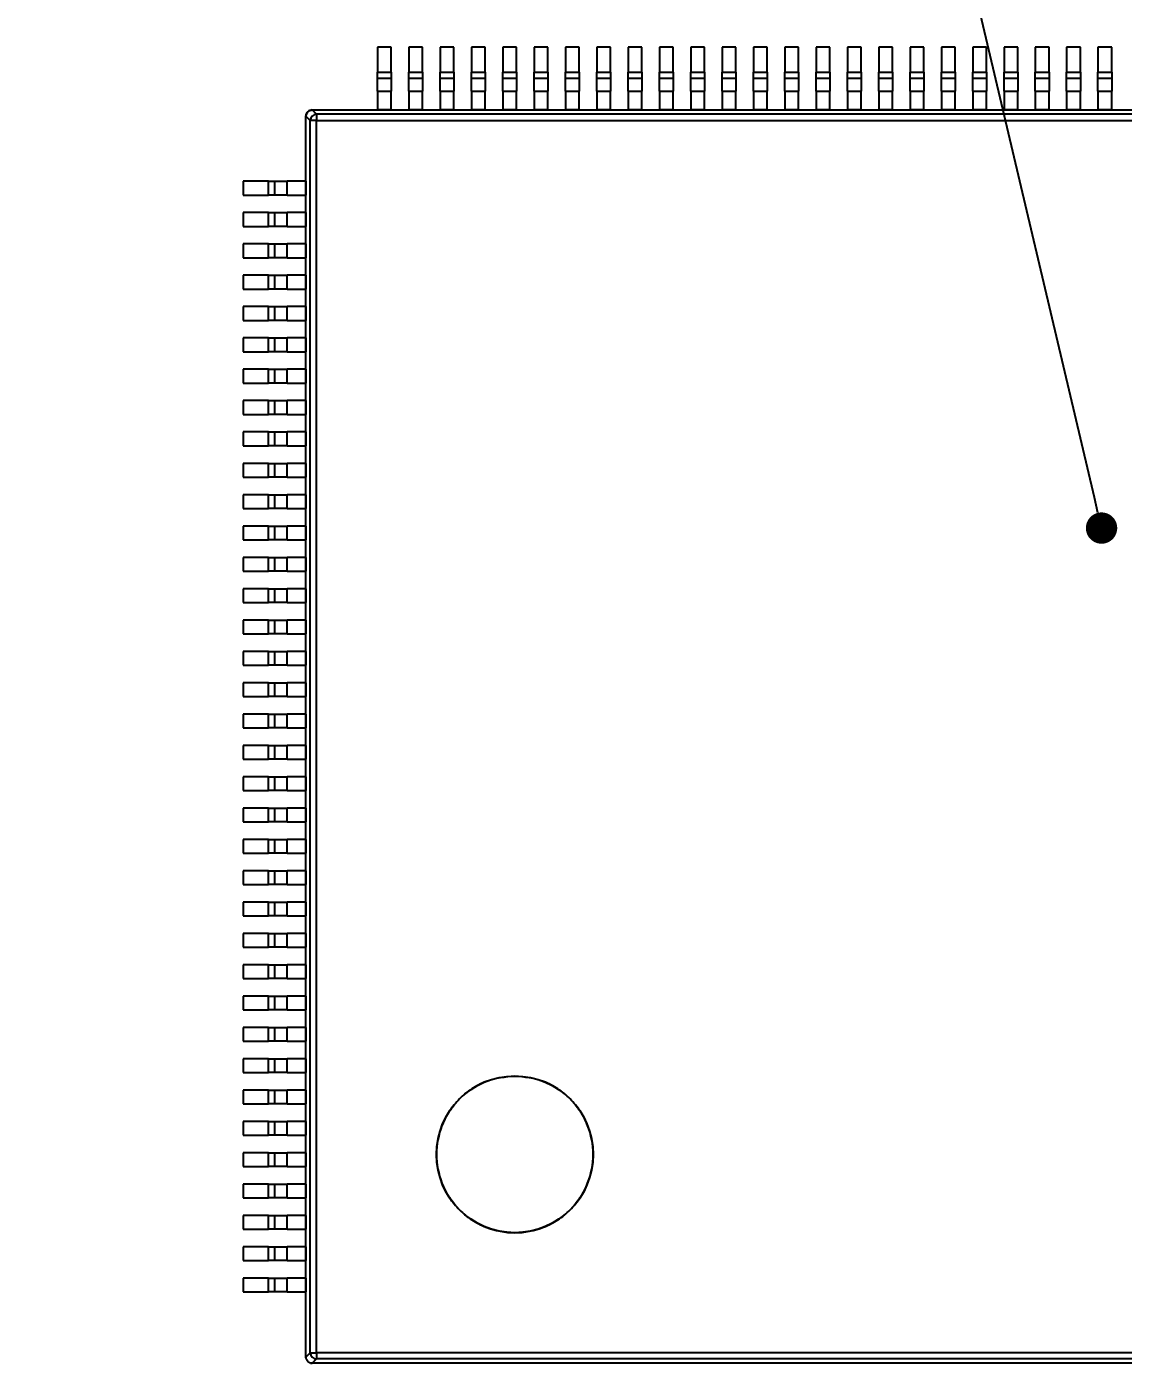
# Paper-space layout 'Layout1' of a CAD drawing. Header units: millimetres. Extents: x 0 to 841, y 0 to 594.
# Drawn here: x 187.47 to 222.47, y 415.46 to 458.11 of the extents above; entities that cross this region are included whole.
import ezdxf
from ezdxf import colors
from ezdxf.entities.mleader import LeaderData, LeaderLine
from ezdxf.math import Vec2, Vec3

# ---------------------------------------------------------------- set-up
doc = ezdxf.new("R2010")
doc.units = ezdxf.units.MM
doc.layers.get('0').update_dxf_attribs({"lineweight": 50})
doc.styles.add('GOST-2.304_Type-B_italic', font='GOST Common Italic.ttf')

# ---------------------------------------------------------------- blocks, each defined once
blk = doc.blocks.new('_Dot')
at = {"color": 0, "linetype": 'ByBlock', "lineweight": -2}
blk.add_line((-0.5, 0), (-1, 0), dxfattribs=at)
at = {"color": 0, "linetype": 'ByBlock', "lineweight": 90, "const_width": 0.5}
blk.add_lwpolyline([(-0.25, 0, 1), (0.25, 0, 1)], format="xyb", close=True, dxfattribs=at)

psp = doc.layouts.get("Layout1")

# ---------------------------------------------------------------- linework, layer by layer
at = {"color": 18, "linetype": 'Continuous', "lineweight": 25, "true_color": 0x000000}
for p, q in [((199.1, 457.455), (198.66, 457.455)), ((198.66, 457.455), (198.66, 456.655)), ((199.1, 456.655), (199.1, 457.455)), ((200.1, 457.455), (199.66, 457.455)), ((199.66, 457.455), (199.66, 456.655)), ((200.1, 456.655), (200.1, 457.455)), ((201.1, 457.455), (200.66, 457.455)), ((200.66, 457.455), (200.66, 456.655)), ((201.1, 456.655), (201.1, 457.455)), ((202.1, 457.455), (201.66, 457.455)), ((201.66, 457.455), (201.66, 456.655)), ((202.1, 456.655), (202.1, 457.455)), ((203.1, 457.455), (202.66, 457.455)), ((202.66, 457.455), (202.66, 456.655)), ((203.1, 456.655), (203.1, 457.455)), ((204.1, 457.455), (203.66, 457.455)), ((203.66, 457.455), (203.66, 456.655)), ((204.1, 456.655), (204.1, 457.455)), ((205.1, 457.455), (204.66, 457.455)), ((204.66, 457.455), (204.66, 456.655)), ((205.1, 456.655), (205.1, 457.455)), ((206.1, 457.455), (205.66, 457.455)), ((205.66, 457.455), (205.66, 456.655)), ((206.1, 456.655), (206.1, 457.455)), ((207.1, 457.455), (206.66, 457.455)), ((206.66, 457.455), (206.66, 456.655)), ((207.1, 456.655), (207.1, 457.455)), ((208.1, 457.455), (207.66, 457.455)), ((207.66, 457.455), (207.66, 456.655)), ((208.1, 456.655), (208.1, 457.455)), ((209.1, 457.455), (208.66, 457.455)), ((208.66, 457.455), (208.66, 456.655)), ((209.1, 456.655), (209.1, 457.455)), ((210.1, 457.455), (209.66, 457.455)), ((209.66, 457.455), (209.66, 456.655)), ((210.1, 456.655), (210.1, 457.455)), ((211.1, 457.455), (210.66, 457.455)), ((210.66, 457.455), (210.66, 456.655)), ((211.1, 456.655), (211.1, 457.455)), ((212.1, 457.455), (211.66, 457.455)), ((211.66, 457.455), (211.66, 456.655)), ((212.1, 456.655), (212.1, 457.455)), ((213.1, 457.455), (212.66, 457.455)), ((212.66, 457.455), (212.66, 456.655)), ((213.1, 456.655), (213.1, 457.455)), ((214.1, 457.455), (213.66, 457.455)), ((213.66, 457.455), (213.66, 456.655)), ((214.1, 456.655), (214.1, 457.455)), ((215.1, 457.455), (214.66, 457.455)), ((214.66, 457.455), (214.66, 456.655)), ((215.1, 456.655), (215.1, 457.455)), ((216.1, 457.455), (215.66, 457.455)), ((215.66, 457.455), (215.66, 456.655)), ((216.1, 456.655), (216.1, 457.455)), ((217.1, 457.455), (216.66, 457.455)), ((216.66, 457.455), (216.66, 456.655)), ((217.1, 456.655), (217.1, 457.455)), ((218.1, 457.455), (217.66, 457.455)), ((217.66, 457.455), (217.66, 456.655)), ((218.1, 456.655), (218.1, 457.455)), ((219.1, 457.455), (218.66, 457.455)), ((218.66, 457.455), (218.66, 456.655)), ((219.1, 456.655), (219.1, 457.455)), ((220.1, 457.455), (219.66, 457.455)), ((219.66, 457.455), (219.66, 456.655)), ((220.1, 456.655), (220.1, 457.455)), ((221.1, 457.455), (220.66, 457.455)), ((220.66, 457.455), (220.66, 456.655)), ((221.1, 456.655), (221.1, 457.455)), ((222.1, 457.455), (221.66, 457.455)), ((221.66, 457.455), (221.66, 456.655)), ((222.1, 456.655), (222.1, 457.455)), ((198.66, 456.655), (199.1, 456.655)), ((198.66, 456.455), (198.66, 456.655)), ((199.1, 456.455), (198.66, 456.455)), ((198.66, 456.055), (198.66, 456.455)), ((199.1, 456.655), (199.1, 456.455)), ((199.1, 456.455), (199.1, 456.055)), ((199.66, 456.655), (200.1, 456.655)), ((199.66, 456.455), (199.66, 456.655)), ((200.1, 456.455), (199.66, 456.455)), ((199.66, 456.055), (199.66, 456.455)), ((200.1, 456.655), (200.1, 456.455)), ((200.1, 456.455), (200.1, 456.055)), ((200.66, 456.655), (201.1, 456.655)), ((200.66, 456.455), (200.66, 456.655)), ((201.1, 456.455), (200.66, 456.455)), ((200.66, 456.055), (200.66, 456.455)), ((201.1, 456.655), (201.1, 456.455)), ((201.1, 456.455), (201.1, 456.055)), ((201.66, 456.655), (202.1, 456.655)), ((201.66, 456.455), (201.66, 456.655)), ((202.1, 456.455), (201.66, 456.455)), ((201.66, 456.055), (201.66, 456.455)), ((202.1, 456.655), (202.1, 456.455)), ((202.1, 456.455), (202.1, 456.055)), ((202.66, 456.655), (203.1, 456.655)), ((202.66, 456.455), (202.66, 456.655)), ((203.1, 456.455), (202.66, 456.455)), ((202.66, 456.055), (202.66, 456.455)), ((203.1, 456.655), (203.1, 456.455)), ((203.1, 456.455), (203.1, 456.055)), ((203.66, 456.655), (204.1, 456.655)), ((203.66, 456.455), (203.66, 456.655)), ((204.1, 456.455), (203.66, 456.455)), ((203.66, 456.055), (203.66, 456.455)), ((204.1, 456.655), (204.1, 456.455)), ((204.1, 456.455), (204.1, 456.055)), ((204.66, 456.655), (205.1, 456.655)), ((204.66, 456.455), (204.66, 456.655)), ((205.1, 456.455), (204.66, 456.455)), ((204.66, 456.055), (204.66, 456.455)), ((205.1, 456.655), (205.1, 456.455)), ((205.1, 456.455), (205.1, 456.055)), ((205.66, 456.655), (206.1, 456.655)), ((205.66, 456.455), (205.66, 456.655)), ((206.1, 456.455), (205.66, 456.455)), ((205.66, 456.055), (205.66, 456.455)), ((206.1, 456.655), (206.1, 456.455)), ((206.1, 456.455), (206.1, 456.055)), ((206.66, 456.655), (207.1, 456.655)), ((206.66, 456.455), (206.66, 456.655)), ((207.1, 456.455), (206.66, 456.455)), ((206.66, 456.055), (206.66, 456.455)), ((207.1, 456.655), (207.1, 456.455)), ((207.1, 456.455), (207.1, 456.055)), ((207.66, 456.655), (208.1, 456.655)), ((207.66, 456.455), (207.66, 456.655)), ((208.1, 456.455), (207.66, 456.455)), ((207.66, 456.055), (207.66, 456.455)), ((208.1, 456.655), (208.1, 456.455)), ((208.1, 456.455), (208.1, 456.055)), ((208.66, 456.655), (209.1, 456.655)), ((208.66, 456.455), (208.66, 456.655)), ((209.1, 456.455), (208.66, 456.455)), ((208.66, 456.055), (208.66, 456.455)), ((209.1, 456.655), (209.1, 456.455)), ((209.1, 456.455), (209.1, 456.055)), ((209.66, 456.655), (210.1, 456.655)), ((209.66, 456.455), (209.66, 456.655)), ((210.1, 456.455), (209.66, 456.455)), ((209.66, 456.055), (209.66, 456.455)), ((210.1, 456.655), (210.1, 456.455)), ((210.1, 456.455), (210.1, 456.055)), ((210.66, 456.655), (211.1, 456.655)), ((210.66, 456.455), (210.66, 456.655)), ((211.1, 456.455), (210.66, 456.455)), ((210.66, 456.055), (210.66, 456.455)), ((211.1, 456.655), (211.1, 456.455)), ((211.1, 456.455), (211.1, 456.055)), ((211.66, 456.655), (212.1, 456.655)), ((211.66, 456.455), (211.66, 456.655)), ((212.1, 456.455), (211.66, 456.455)), ((211.66, 456.055), (211.66, 456.455)), ((212.1, 456.655), (212.1, 456.455)), ((212.1, 456.455), (212.1, 456.055)), ((212.66, 456.655), (213.1, 456.655)), ((212.66, 456.455), (212.66, 456.655)), ((213.1, 456.455), (212.66, 456.455)), ((212.66, 456.055), (212.66, 456.455)), ((213.1, 456.655), (213.1, 456.455)), ((213.1, 456.455), (213.1, 456.055)), ((213.66, 456.655), (214.1, 456.655)), ((213.66, 456.455), (213.66, 456.655)), ((214.1, 456.455), (213.66, 456.455)), ((213.66, 456.055), (213.66, 456.455)), ((214.1, 456.655), (214.1, 456.455)), ((214.1, 456.455), (214.1, 456.055)), ((214.66, 456.655), (215.1, 456.655)), ((214.66, 456.455), (214.66, 456.655)), ((215.1, 456.455), (214.66, 456.455)), ((214.66, 456.055), (214.66, 456.455)), ((215.1, 456.655), (215.1, 456.455)), ((215.1, 456.455), (215.1, 456.055)), ((215.66, 456.655), (216.1, 456.655)), ((215.66, 456.455), (215.66, 456.655)), ((216.1, 456.455), (215.66, 456.455)), ((215.66, 456.055), (215.66, 456.455)), ((216.1, 456.655), (216.1, 456.455)), ((216.1, 456.455), (216.1, 456.055)), ((216.66, 456.655), (217.1, 456.655)), ((216.66, 456.455), (216.66, 456.655)), ((217.1, 456.455), (216.66, 456.455)), ((216.66, 456.055), (216.66, 456.455)), ((217.1, 456.655), (217.1, 456.455)), ((217.1, 456.455), (217.1, 456.055)), ((217.66, 456.655), (218.1, 456.655)), ((217.66, 456.455), (217.66, 456.655)), ((218.1, 456.455), (217.66, 456.455)), ((217.66, 456.055), (217.66, 456.455)), ((218.1, 456.655), (218.1, 456.455)), ((218.1, 456.455), (218.1, 456.055)), ((218.66, 456.655), (219.1, 456.655)), ((218.66, 456.455), (218.66, 456.655)), ((219.1, 456.455), (218.66, 456.455)), ((218.66, 456.055), (218.66, 456.455)), ((219.1, 456.655), (219.1, 456.455)), ((219.1, 456.455), (219.1, 456.055)), ((219.66, 456.655), (220.1, 456.655)), ((219.66, 456.455), (219.66, 456.655)), ((220.1, 456.455), (219.66, 456.455)), ((219.66, 456.055), (219.66, 456.455)), ((220.1, 456.655), (220.1, 456.455)), ((220.1, 456.455), (220.1, 456.055)), ((220.66, 456.655), (221.1, 456.655)), ((220.66, 456.455), (220.66, 456.655)), ((221.1, 456.455), (220.66, 456.455)), ((220.66, 456.055), (220.66, 456.455)), ((221.1, 456.655), (221.1, 456.455)), ((221.1, 456.455), (221.1, 456.055)), ((221.66, 456.655), (222.1, 456.655)), ((221.66, 456.455), (221.66, 456.655)), ((222.1, 456.455), (221.66, 456.455)), ((221.66, 456.055), (221.66, 456.455)), ((222.1, 456.655), (222.1, 456.455)), ((222.1, 456.455), (222.1, 456.055)), ((198.66, 456.055), (199.1, 456.055)), ((198.66, 456.055), (198.66, 455.455)), ((199.1, 455.455), (199.1, 456.055)), ((199.66, 456.055), (200.1, 456.055)), ((199.66, 456.055), (199.66, 455.455)), ((200.1, 455.455), (200.1, 456.055)), ((200.66, 456.055), (201.1, 456.055)), ((200.66, 456.055), (200.66, 455.455)), ((201.1, 455.455), (201.1, 456.055)), ((201.66, 456.055), (202.1, 456.055)), ((201.66, 456.055), (201.66, 455.455)), ((202.1, 455.455), (202.1, 456.055)), ((202.66, 456.055), (203.1, 456.055)), ((202.66, 456.055), (202.66, 455.455)), ((203.1, 455.455), (203.1, 456.055)), ((203.66, 456.055), (204.1, 456.055)), ((203.66, 456.055), (203.66, 455.455)), ((204.1, 455.455), (204.1, 456.055)), ((204.66, 456.055), (205.1, 456.055)), ((204.66, 456.055), (204.66, 455.455)), ((205.1, 455.455), (205.1, 456.055)), ((205.66, 456.055), (206.1, 456.055)), ((205.66, 456.055), (205.66, 455.455)), ((206.1, 455.455), (206.1, 456.055)), ((206.66, 456.055), (207.1, 456.055)), ((206.66, 456.055), (206.66, 455.455)), ((207.1, 455.455), (207.1, 456.055)), ((207.66, 456.055), (208.1, 456.055)), ((207.66, 456.055), (207.66, 455.455)), ((208.1, 455.455), (208.1, 456.055)), ((208.66, 456.055), (209.1, 456.055)), ((208.66, 456.055), (208.66, 455.455)), ((209.1, 455.455), (209.1, 456.055)), ((209.66, 456.055), (210.1, 456.055)), ((209.66, 456.055), (209.66, 455.455)), ((210.1, 455.455), (210.1, 456.055)), ((210.66, 456.055), (211.1, 456.055)), ((210.66, 456.055), (210.66, 455.455)), ((211.1, 455.455), (211.1, 456.055)), ((211.66, 456.055), (212.1, 456.055)), ((211.66, 456.055), (211.66, 455.455)), ((212.1, 455.455), (212.1, 456.055)), ((212.66, 456.055), (213.1, 456.055)), ((212.66, 456.055), (212.66, 455.455)), ((213.1, 455.455), (213.1, 456.055)), ((213.66, 456.055), (214.1, 456.055)), ((213.66, 456.055), (213.66, 455.455)), ((214.1, 455.455), (214.1, 456.055)), ((214.66, 456.055), (215.1, 456.055)), ((214.66, 456.055), (214.66, 455.455)), ((215.1, 455.455), (215.1, 456.055)), ((215.66, 456.055), (216.1, 456.055)), ((215.66, 456.055), (215.66, 455.455)), ((216.1, 455.455), (216.1, 456.055)), ((216.66, 456.055), (217.1, 456.055)), ((216.66, 456.055), (216.66, 455.455)), ((217.1, 455.455), (217.1, 456.055)), ((217.66, 456.055), (218.1, 456.055)), ((217.66, 456.055), (217.66, 455.455)), ((218.1, 455.455), (218.1, 456.055)), ((218.66, 456.055), (219.1, 456.055)), ((218.66, 456.055), (218.66, 455.455)), ((219.1, 455.455), (219.1, 456.055)), ((219.66, 456.055), (220.1, 456.055)), ((219.66, 456.055), (219.66, 455.455)), ((220.1, 455.455), (220.1, 456.055)), ((220.66, 456.055), (221.1, 456.055)), ((220.66, 456.055), (220.66, 455.455)), ((221.1, 455.455), (221.1, 456.055)), ((221.66, 456.055), (222.1, 456.055)), ((221.66, 456.055), (221.66, 455.455)), ((222.1, 455.455), (222.1, 456.055)), ((196.387, 455.308), (196.38, 455.253)), ((196.381, 455.255), (196.38, 455.255)), ((196.38, 453.175), (196.38, 455.255)), ((196.519, 455.118), (196.381, 455.255)), ((196.381, 415.655), (196.381, 455.255)), ((196.519, 415.793), (196.519, 455.118)), ((196.718, 455.118), (196.519, 455.118)), ((196.58, 455.455), (196.58, 455.454)), ((196.58, 455.455), (198.66, 455.455)), ((196.718, 455.316), (196.58, 455.454)), ((196.58, 455.454), (236.18, 455.454)), ((196.718, 455.316), (196.718, 455.118)), ((236.042, 455.316), (196.718, 455.316)), ((196.718, 415.793), (196.718, 455.118)), ((196.718, 455.118), (236.042, 455.118)), ((199.1, 455.455), (198.66, 455.455)), ((199.1, 455.455), (199.66, 455.455)), ((200.1, 455.455), (199.66, 455.455)), ((200.1, 455.455), (200.66, 455.455)), ((201.1, 455.455), (200.66, 455.455)), ((201.1, 455.455), (201.66, 455.455)), ((202.1, 455.455), (201.66, 455.455)), ((202.1, 455.455), (202.66, 455.455)), ((203.1, 455.455), (202.66, 455.455)), ((203.1, 455.455), (203.66, 455.455)), ((204.1, 455.455), (203.66, 455.455)), ((204.1, 455.455), (204.66, 455.455)), ((205.1, 455.455), (204.66, 455.455)), ((205.1, 455.455), (205.66, 455.455)), ((206.1, 455.455), (205.66, 455.455)), ((206.1, 455.455), (206.66, 455.455)), ((207.1, 455.455), (206.66, 455.455)), ((207.1, 455.455), (207.66, 455.455)), ((208.1, 455.455), (207.66, 455.455)), ((208.1, 455.455), (208.66, 455.455)), ((209.1, 455.455), (208.66, 455.455)), ((209.1, 455.455), (209.66, 455.455)), ((210.1, 455.455), (209.66, 455.455)), ((210.1, 455.455), (210.66, 455.455)), ((211.1, 455.455), (210.66, 455.455)), ((211.1, 455.455), (211.66, 455.455)), ((212.1, 455.455), (211.66, 455.455)), ((212.1, 455.455), (212.66, 455.455)), ((213.1, 455.455), (212.66, 455.455)), ((213.1, 455.455), (213.66, 455.455)), ((214.1, 455.455), (213.66, 455.455)), ((214.1, 455.455), (214.66, 455.455)), ((215.1, 455.455), (214.66, 455.455)), ((215.1, 455.455), (215.66, 455.455)), ((216.1, 455.455), (215.66, 455.455)), ((216.1, 455.455), (216.66, 455.455)), ((217.1, 455.455), (216.66, 455.455)), ((217.1, 455.455), (217.66, 455.455)), ((218.1, 455.455), (217.66, 455.455)), ((218.1, 455.455), (218.66, 455.455)), ((219.1, 455.455), (218.66, 455.455)), ((219.1, 455.455), (219.66, 455.455)), ((220.1, 455.455), (219.66, 455.455)), ((220.1, 455.455), (220.66, 455.455)), ((221.1, 455.455), (220.66, 455.455)), ((221.1, 455.455), (221.66, 455.455)), ((222.1, 455.455), (221.66, 455.455)), ((222.1, 455.455), (222.66, 455.455)), ((194.38, 453.175), (194.38, 452.735)), ((195.18, 453.175), (194.38, 453.175)), ((195.18, 452.735), (195.18, 453.175)), ((195.18, 453.175), (195.38, 453.175)), ((195.38, 453.175), (195.38, 452.735)), ((195.38, 453.175), (195.78, 453.175)), ((195.78, 452.735), (195.78, 453.175)), ((196.38, 453.175), (195.78, 453.175)), ((196.38, 453.175), (196.38, 452.735)), ((194.38, 452.735), (195.18, 452.735)), ((195.38, 452.735), (195.18, 452.735)), ((195.78, 452.735), (195.38, 452.735)), ((195.78, 452.735), (196.38, 452.735)), ((196.38, 452.175), (196.38, 452.735)), ((194.38, 452.175), (194.38, 451.735)), ((195.18, 452.175), (194.38, 452.175)), ((195.18, 451.735), (195.18, 452.175)), ((195.18, 452.175), (195.38, 452.175)), ((195.38, 452.175), (195.38, 451.735)), ((195.38, 452.175), (195.78, 452.175)), ((195.78, 451.735), (195.78, 452.175)), ((196.38, 452.175), (195.78, 452.175)), ((196.38, 452.175), (196.38, 451.735)), ((194.38, 451.735), (195.18, 451.735)), ((195.38, 451.735), (195.18, 451.735)), ((195.78, 451.735), (195.38, 451.735)), ((195.78, 451.735), (196.38, 451.735)), ((196.38, 451.175), (196.38, 451.735)), ((194.38, 451.175), (194.38, 450.735)), ((195.18, 451.175), (194.38, 451.175)), ((195.18, 450.735), (195.18, 451.175)), ((195.18, 451.175), (195.38, 451.175)), ((195.38, 451.175), (195.38, 450.735)), ((195.38, 451.175), (195.78, 451.175)), ((195.78, 450.735), (195.78, 451.175)), ((196.38, 451.175), (195.78, 451.175)), ((196.38, 451.175), (196.38, 450.735)), ((194.38, 450.735), (195.18, 450.735)), ((195.38, 450.735), (195.18, 450.735)), ((195.78, 450.735), (195.38, 450.735)), ((195.78, 450.735), (196.38, 450.735)), ((196.38, 450.175), (196.38, 450.735)), ((194.38, 450.175), (194.38, 449.735)), ((195.18, 450.175), (194.38, 450.175)), ((195.18, 449.735), (195.18, 450.175)), ((195.18, 450.175), (195.38, 450.175)), ((195.38, 450.175), (195.38, 449.735)), ((195.38, 450.175), (195.78, 450.175)), ((195.78, 449.735), (195.78, 450.175)), ((196.38, 450.175), (195.78, 450.175)), ((196.38, 450.175), (196.38, 449.735)), ((194.38, 449.735), (195.18, 449.735)), ((195.38, 449.735), (195.18, 449.735)), ((195.78, 449.735), (195.38, 449.735)), ((195.78, 449.735), (196.38, 449.735)), ((196.38, 449.175), (196.38, 449.735)), ((194.38, 449.175), (194.38, 448.735)), ((195.18, 449.175), (194.38, 449.175)), ((195.18, 448.735), (195.18, 449.175)), ((195.18, 449.175), (195.38, 449.175)), ((195.38, 449.175), (195.38, 448.735)), ((195.38, 449.175), (195.78, 449.175)), ((195.78, 448.735), (195.78, 449.175)), ((196.38, 449.175), (195.78, 449.175)), ((196.38, 449.175), (196.38, 448.735)), ((194.38, 448.735), (195.18, 448.735)), ((195.38, 448.735), (195.18, 448.735)), ((195.78, 448.735), (195.38, 448.735)), ((195.78, 448.735), (196.38, 448.735)), ((196.38, 448.175), (196.38, 448.735)), ((194.38, 448.175), (194.38, 447.735)), ((195.18, 448.175), (194.38, 448.175)), ((195.18, 447.735), (195.18, 448.175)), ((195.18, 448.175), (195.38, 448.175)), ((195.38, 448.175), (195.38, 447.735)), ((195.38, 448.175), (195.78, 448.175)), ((195.78, 447.735), (195.78, 448.175)), ((196.38, 448.175), (195.78, 448.175)), ((196.38, 448.175), (196.38, 447.735)), ((194.38, 447.735), (195.18, 447.735)), ((195.38, 447.735), (195.18, 447.735)), ((195.78, 447.735), (195.38, 447.735)), ((195.78, 447.735), (196.38, 447.735)), ((196.38, 447.175), (196.38, 447.735)), ((194.38, 447.175), (194.38, 446.735)), ((195.18, 447.175), (194.38, 447.175)), ((195.18, 446.735), (195.18, 447.175)), ((195.18, 447.175), (195.38, 447.175)), ((195.38, 447.175), (195.38, 446.735)), ((195.38, 447.175), (195.78, 447.175)), ((195.78, 446.735), (195.78, 447.175)), ((196.38, 447.175), (195.78, 447.175)), ((196.38, 447.175), (196.38, 446.735)), ((194.38, 446.735), (195.18, 446.735)), ((195.38, 446.735), (195.18, 446.735)), ((195.78, 446.735), (195.38, 446.735)), ((195.78, 446.735), (196.38, 446.735)), ((196.38, 446.175), (196.38, 446.735)), ((194.38, 446.175), (194.38, 445.735)), ((195.18, 446.175), (194.38, 446.175)), ((195.18, 445.735), (195.18, 446.175)), ((195.18, 446.175), (195.38, 446.175)), ((195.38, 446.175), (195.38, 445.735)), ((195.38, 446.175), (195.78, 446.175)), ((195.78, 445.735), (195.78, 446.175)), ((196.38, 446.175), (195.78, 446.175)), ((196.38, 446.175), (196.38, 445.735)), ((194.38, 445.735), (195.18, 445.735)), ((195.38, 445.735), (195.18, 445.735)), ((195.78, 445.735), (195.38, 445.735)), ((195.78, 445.735), (196.38, 445.735)), ((196.38, 445.175), (196.38, 445.735)), ((194.38, 445.175), (194.38, 444.735)), ((195.18, 445.175), (194.38, 445.175)), ((195.18, 444.735), (195.18, 445.175)), ((195.18, 445.175), (195.38, 445.175)), ((195.38, 445.175), (195.38, 444.735)), ((195.38, 445.175), (195.78, 445.175)), ((195.78, 444.735), (195.78, 445.175)), ((196.38, 445.175), (195.78, 445.175)), ((196.38, 445.175), (196.38, 444.735)), ((194.38, 444.735), (195.18, 444.735)), ((195.38, 444.735), (195.18, 444.735)), ((195.78, 444.735), (195.38, 444.735)), ((195.78, 444.735), (196.38, 444.735)), ((196.38, 444.175), (196.38, 444.735)), ((194.38, 444.175), (194.38, 443.735)), ((195.18, 444.175), (194.38, 444.175)), ((195.18, 443.735), (195.18, 444.175)), ((195.18, 444.175), (195.38, 444.175)), ((195.38, 444.175), (195.38, 443.735)), ((195.38, 444.175), (195.78, 444.175)), ((195.78, 443.735), (195.78, 444.175)), ((196.38, 444.175), (195.78, 444.175)), ((196.38, 444.175), (196.38, 443.735)), ((194.38, 443.735), (195.18, 443.735)), ((195.38, 443.735), (195.18, 443.735)), ((195.78, 443.735), (195.38, 443.735)), ((195.78, 443.735), (196.38, 443.735)), ((196.38, 443.175), (196.38, 443.735)), ((194.38, 443.175), (194.38, 442.735)), ((195.18, 443.175), (194.38, 443.175)), ((195.18, 442.735), (195.18, 443.175)), ((195.18, 443.175), (195.38, 443.175)), ((195.38, 443.175), (195.38, 442.735)), ((195.38, 443.175), (195.78, 443.175)), ((195.78, 442.735), (195.78, 443.175)), ((196.38, 443.175), (195.78, 443.175)), ((196.38, 443.175), (196.38, 442.735)), ((194.38, 442.735), (195.18, 442.735)), ((195.38, 442.735), (195.18, 442.735)), ((195.78, 442.735), (195.38, 442.735)), ((195.78, 442.735), (196.38, 442.735)), ((196.38, 442.175), (196.38, 442.735)), ((194.38, 442.175), (194.38, 441.735)), ((195.18, 442.175), (194.38, 442.175)), ((195.18, 441.735), (195.18, 442.175)), ((195.18, 442.175), (195.38, 442.175)), ((195.38, 442.175), (195.38, 441.735)), ((195.38, 442.175), (195.78, 442.175)), ((195.78, 441.735), (195.78, 442.175)), ((196.38, 442.175), (195.78, 442.175)), ((196.38, 442.175), (196.38, 441.735)), ((194.38, 441.735), (195.18, 441.735)), ((195.38, 441.735), (195.18, 441.735)), ((195.78, 441.735), (195.38, 441.735)), ((195.78, 441.735), (196.38, 441.735)), ((196.38, 441.175), (196.38, 441.735)), ((194.38, 441.175), (194.38, 440.735)), ((195.18, 441.175), (194.38, 441.175)), ((195.18, 440.735), (195.18, 441.175)), ((195.18, 441.175), (195.38, 441.175)), ((195.38, 441.175), (195.38, 440.735)), ((195.38, 441.175), (195.78, 441.175)), ((195.78, 440.735), (195.78, 441.175)), ((196.38, 441.175), (195.78, 441.175)), ((196.38, 441.175), (196.38, 440.735)), ((194.38, 440.735), (195.18, 440.735)), ((195.38, 440.735), (195.18, 440.735)), ((195.78, 440.735), (195.38, 440.735)), ((195.78, 440.735), (196.38, 440.735)), ((196.38, 440.175), (196.38, 440.735)), ((194.38, 440.175), (194.38, 439.735)), ((195.18, 440.175), (194.38, 440.175)), ((195.18, 439.735), (195.18, 440.175)), ((195.18, 440.175), (195.38, 440.175)), ((195.38, 440.175), (195.38, 439.735)), ((195.38, 440.175), (195.78, 440.175)), ((195.78, 439.735), (195.78, 440.175)), ((196.38, 440.175), (195.78, 440.175)), ((196.38, 440.175), (196.38, 439.735)), ((194.38, 439.735), (195.18, 439.735)), ((195.38, 439.735), (195.18, 439.735)), ((195.78, 439.735), (195.38, 439.735)), ((195.78, 439.735), (196.38, 439.735)), ((196.38, 439.175), (196.38, 439.735)), ((194.38, 439.175), (194.38, 438.735)), ((195.18, 439.175), (194.38, 439.175)), ((195.18, 438.735), (195.18, 439.175)), ((195.18, 439.175), (195.38, 439.175)), ((195.38, 439.175), (195.38, 438.735)), ((195.38, 439.175), (195.78, 439.175)), ((195.78, 438.735), (195.78, 439.175)), ((196.38, 439.175), (195.78, 439.175)), ((196.38, 439.175), (196.38, 438.735)), ((194.38, 438.735), (195.18, 438.735)), ((195.38, 438.735), (195.18, 438.735)), ((195.78, 438.735), (195.38, 438.735)), ((195.78, 438.735), (196.38, 438.735)), ((196.38, 438.175), (196.38, 438.735)), ((194.38, 438.175), (194.38, 437.735)), ((195.18, 438.175), (194.38, 438.175)), ((195.18, 437.735), (195.18, 438.175)), ((195.18, 438.175), (195.38, 438.175)), ((195.38, 438.175), (195.38, 437.735)), ((195.38, 438.175), (195.78, 438.175)), ((195.78, 437.735), (195.78, 438.175)), ((196.38, 438.175), (195.78, 438.175)), ((196.38, 438.175), (196.38, 437.735)), ((194.38, 437.735), (195.18, 437.735)), ((195.38, 437.735), (195.18, 437.735)), ((195.78, 437.735), (195.38, 437.735)), ((195.78, 437.735), (196.38, 437.735)), ((196.38, 437.175), (196.38, 437.735)), ((194.38, 437.175), (194.38, 436.735)), ((195.18, 437.175), (194.38, 437.175)), ((195.18, 436.735), (195.18, 437.175)), ((195.18, 437.175), (195.38, 437.175)), ((195.38, 437.175), (195.38, 436.735)), ((195.38, 437.175), (195.78, 437.175)), ((195.78, 436.735), (195.78, 437.175)), ((196.38, 437.175), (195.78, 437.175)), ((196.38, 437.175), (196.38, 436.735)), ((194.38, 436.735), (195.18, 436.735)), ((195.38, 436.735), (195.18, 436.735)), ((195.78, 436.735), (195.38, 436.735)), ((195.78, 436.735), (196.38, 436.735)), ((196.38, 436.175), (196.38, 436.735)), ((194.38, 436.175), (194.38, 435.735)), ((195.18, 436.175), (194.38, 436.175)), ((195.18, 435.735), (195.18, 436.175)), ((195.18, 436.175), (195.38, 436.175)), ((195.38, 436.175), (195.38, 435.735)), ((195.38, 436.175), (195.78, 436.175)), ((195.78, 435.735), (195.78, 436.175)), ((196.38, 436.175), (195.78, 436.175)), ((196.38, 436.175), (196.38, 435.735)), ((194.38, 435.735), (195.18, 435.735)), ((195.38, 435.735), (195.18, 435.735)), ((195.78, 435.735), (195.38, 435.735)), ((195.78, 435.735), (196.38, 435.735)), ((196.38, 435.175), (196.38, 435.735)), ((194.38, 435.175), (194.38, 434.735)), ((195.18, 435.175), (194.38, 435.175)), ((195.18, 434.735), (195.18, 435.175)), ((195.18, 435.175), (195.38, 435.175)), ((195.38, 435.175), (195.38, 434.735)), ((195.38, 435.175), (195.78, 435.175)), ((195.78, 434.735), (195.78, 435.175)), ((196.38, 435.175), (195.78, 435.175)), ((196.38, 435.175), (196.38, 434.735)), ((194.38, 434.735), (195.18, 434.735)), ((195.38, 434.735), (195.18, 434.735)), ((195.78, 434.735), (195.38, 434.735)), ((195.78, 434.735), (196.38, 434.735)), ((196.38, 434.175), (196.38, 434.735)), ((194.38, 434.175), (194.38, 433.735)), ((195.18, 434.175), (194.38, 434.175)), ((195.18, 433.735), (195.18, 434.175)), ((195.18, 434.175), (195.38, 434.175)), ((195.38, 434.175), (195.38, 433.735)), ((195.38, 434.175), (195.78, 434.175)), ((195.78, 433.735), (195.78, 434.175)), ((196.38, 434.175), (195.78, 434.175)), ((196.38, 434.175), (196.38, 433.735)), ((194.38, 433.735), (195.18, 433.735)), ((195.38, 433.735), (195.18, 433.735)), ((195.78, 433.735), (195.38, 433.735)), ((195.78, 433.735), (196.38, 433.735)), ((196.38, 433.175), (196.38, 433.735)), ((194.38, 433.175), (194.38, 432.735)), ((195.18, 433.175), (194.38, 433.175)), ((195.18, 432.735), (195.18, 433.175)), ((195.18, 433.175), (195.38, 433.175)), ((195.38, 433.175), (195.38, 432.735)), ((195.38, 433.175), (195.78, 433.175)), ((195.78, 432.735), (195.78, 433.175)), ((196.38, 433.175), (195.78, 433.175)), ((196.38, 433.175), (196.38, 432.735)), ((194.38, 432.735), (195.18, 432.735)), ((195.38, 432.735), (195.18, 432.735)), ((195.78, 432.735), (195.38, 432.735)), ((195.78, 432.735), (196.38, 432.735)), ((196.38, 432.175), (196.38, 432.735)), ((194.38, 432.175), (194.38, 431.735)), ((195.18, 432.175), (194.38, 432.175)), ((195.18, 431.735), (195.18, 432.175)), ((195.18, 432.175), (195.38, 432.175)), ((195.38, 432.175), (195.38, 431.735)), ((195.38, 432.175), (195.78, 432.175)), ((195.78, 431.735), (195.78, 432.175)), ((196.38, 432.175), (195.78, 432.175)), ((196.38, 432.175), (196.38, 431.735)), ((194.38, 431.735), (195.18, 431.735)), ((195.38, 431.735), (195.18, 431.735)), ((195.78, 431.735), (195.38, 431.735)), ((195.78, 431.735), (196.38, 431.735)), ((196.38, 431.175), (196.38, 431.735)), ((194.38, 431.175), (194.38, 430.735)), ((195.18, 431.175), (194.38, 431.175)), ((195.18, 430.735), (195.18, 431.175)), ((195.18, 431.175), (195.38, 431.175)), ((195.38, 431.175), (195.38, 430.735)), ((195.38, 431.175), (195.78, 431.175)), ((195.78, 430.735), (195.78, 431.175)), ((196.38, 431.175), (195.78, 431.175)), ((196.38, 431.175), (196.38, 430.735)), ((194.38, 430.735), (195.18, 430.735)), ((195.38, 430.735), (195.18, 430.735)), ((195.78, 430.735), (195.38, 430.735)), ((195.78, 430.735), (196.38, 430.735)), ((196.38, 430.175), (196.38, 430.735)), ((194.38, 430.175), (194.38, 429.735)), ((195.18, 430.175), (194.38, 430.175)), ((195.18, 429.735), (195.18, 430.175)), ((195.18, 430.175), (195.38, 430.175)), ((195.38, 430.175), (195.38, 429.735)), ((195.38, 430.175), (195.78, 430.175)), ((195.78, 429.735), (195.78, 430.175)), ((196.38, 430.175), (195.78, 430.175)), ((196.38, 430.175), (196.38, 429.735)), ((194.38, 429.735), (195.18, 429.735)), ((195.38, 429.735), (195.18, 429.735)), ((195.78, 429.735), (195.38, 429.735)), ((195.78, 429.735), (196.38, 429.735)), ((196.38, 429.175), (196.38, 429.735)), ((194.38, 429.175), (194.38, 428.735)), ((195.18, 429.175), (194.38, 429.175)), ((195.18, 428.735), (195.18, 429.175)), ((195.18, 429.175), (195.38, 429.175)), ((195.38, 429.175), (195.38, 428.735)), ((195.38, 429.175), (195.78, 429.175)), ((195.78, 428.735), (195.78, 429.175)), ((196.38, 429.175), (195.78, 429.175)), ((196.38, 429.175), (196.38, 428.735)), ((194.38, 428.735), (195.18, 428.735)), ((195.38, 428.735), (195.18, 428.735)), ((195.78, 428.735), (195.38, 428.735)), ((195.78, 428.735), (196.38, 428.735)), ((196.38, 428.175), (196.38, 428.735)), ((194.38, 428.175), (194.38, 427.735)), ((195.18, 428.175), (194.38, 428.175)), ((195.18, 427.735), (195.18, 428.175)), ((195.18, 428.175), (195.38, 428.175)), ((195.38, 428.175), (195.38, 427.735)), ((195.38, 428.175), (195.78, 428.175)), ((195.78, 427.735), (195.78, 428.175)), ((196.38, 428.175), (195.78, 428.175)), ((196.38, 428.175), (196.38, 427.735)), ((194.38, 427.735), (195.18, 427.735)), ((195.38, 427.735), (195.18, 427.735)), ((195.78, 427.735), (195.38, 427.735)), ((195.78, 427.735), (196.38, 427.735)), ((196.38, 427.175), (196.38, 427.735)), ((194.38, 427.175), (194.38, 426.735)), ((195.18, 427.175), (194.38, 427.175)), ((195.18, 426.735), (195.18, 427.175)), ((195.18, 427.175), (195.38, 427.175)), ((195.38, 427.175), (195.38, 426.735)), ((195.38, 427.175), (195.78, 427.175)), ((195.78, 426.735), (195.78, 427.175)), ((196.38, 427.175), (195.78, 427.175)), ((196.38, 427.175), (196.38, 426.735)), ((194.38, 426.735), (195.18, 426.735)), ((195.38, 426.735), (195.18, 426.735)), ((195.78, 426.735), (195.38, 426.735)), ((195.78, 426.735), (196.38, 426.735)), ((196.38, 426.175), (196.38, 426.735)), ((194.38, 426.175), (194.38, 425.735)), ((195.18, 426.175), (194.38, 426.175)), ((195.18, 425.735), (195.18, 426.175)), ((195.18, 426.175), (195.38, 426.175)), ((195.38, 426.175), (195.38, 425.735)), ((195.38, 426.175), (195.78, 426.175)), ((195.78, 425.735), (195.78, 426.175)), ((196.38, 426.175), (195.78, 426.175)), ((196.38, 426.175), (196.38, 425.735)), ((194.38, 425.735), (195.18, 425.735)), ((195.38, 425.735), (195.18, 425.735)), ((195.78, 425.735), (195.38, 425.735)), ((195.78, 425.735), (196.38, 425.735)), ((196.38, 425.175), (196.38, 425.735)), ((194.38, 425.175), (194.38, 424.735)), ((195.18, 425.175), (194.38, 425.175)), ((195.18, 424.735), (195.18, 425.175)), ((195.18, 425.175), (195.38, 425.175)), ((195.38, 425.175), (195.38, 424.735)), ((195.38, 425.175), (195.78, 425.175)), ((195.78, 424.735), (195.78, 425.175)), ((196.38, 425.175), (195.78, 425.175)), ((196.38, 425.175), (196.38, 424.735)), ((194.38, 424.735), (195.18, 424.735)), ((195.38, 424.735), (195.18, 424.735)), ((195.78, 424.735), (195.38, 424.735)), ((195.78, 424.735), (196.38, 424.735)), ((196.38, 424.175), (196.38, 424.735)), ((194.38, 424.175), (194.38, 423.735)), ((195.18, 424.175), (194.38, 424.175)), ((195.18, 423.735), (195.18, 424.175)), ((195.18, 424.175), (195.38, 424.175)), ((195.38, 424.175), (195.38, 423.735)), ((195.38, 424.175), (195.78, 424.175)), ((195.78, 423.735), (195.78, 424.175)), ((196.38, 424.175), (195.78, 424.175)), ((196.38, 424.175), (196.38, 423.735)), ((194.38, 423.735), (195.18, 423.735)), ((195.38, 423.735), (195.18, 423.735)), ((195.78, 423.735), (195.38, 423.735)), ((195.78, 423.735), (196.38, 423.735)), ((196.38, 423.175), (196.38, 423.735)), ((194.38, 423.175), (194.38, 422.735)), ((195.18, 423.175), (194.38, 423.175)), ((195.18, 422.735), (195.18, 423.175)), ((195.18, 423.175), (195.38, 423.175)), ((195.38, 423.175), (195.38, 422.735)), ((195.38, 423.175), (195.78, 423.175)), ((195.78, 422.735), (195.78, 423.175)), ((196.38, 423.175), (195.78, 423.175)), ((196.38, 423.175), (196.38, 422.735)), ((194.38, 422.735), (195.18, 422.735)), ((195.38, 422.735), (195.18, 422.735)), ((195.78, 422.735), (195.38, 422.735)), ((195.78, 422.735), (196.38, 422.735)), ((196.38, 422.175), (196.38, 422.735)), ((194.38, 422.175), (194.38, 421.735)), ((195.18, 422.175), (194.38, 422.175)), ((195.18, 421.735), (195.18, 422.175)), ((195.18, 422.175), (195.38, 422.175)), ((195.38, 422.175), (195.38, 421.735)), ((195.38, 422.175), (195.78, 422.175)), ((195.78, 421.735), (195.78, 422.175)), ((196.38, 422.175), (195.78, 422.175)), ((196.38, 422.175), (196.38, 421.735)), ((194.38, 421.735), (195.18, 421.735)), ((195.38, 421.735), (195.18, 421.735)), ((195.78, 421.735), (195.38, 421.735)), ((195.78, 421.735), (196.38, 421.735)), ((196.38, 421.175), (196.38, 421.735)), ((194.38, 421.175), (194.38, 420.735)), ((195.18, 421.175), (194.38, 421.175)), ((195.18, 420.735), (195.18, 421.175)), ((195.18, 421.175), (195.38, 421.175)), ((195.38, 421.175), (195.38, 420.735)), ((195.38, 421.175), (195.78, 421.175)), ((195.78, 420.735), (195.78, 421.175)), ((196.38, 421.175), (195.78, 421.175)), ((196.38, 421.175), (196.38, 420.735)), ((194.38, 420.735), (195.18, 420.735)), ((195.38, 420.735), (195.18, 420.735)), ((195.78, 420.735), (195.38, 420.735)), ((195.78, 420.735), (196.38, 420.735)), ((196.38, 420.175), (196.38, 420.735)), ((194.38, 420.175), (194.38, 419.735)), ((195.18, 420.175), (194.38, 420.175)), ((195.18, 419.735), (195.18, 420.175)), ((195.18, 420.175), (195.38, 420.175)), ((195.38, 420.175), (195.38, 419.735)), ((195.38, 420.175), (195.78, 420.175)), ((195.78, 419.735), (195.78, 420.175)), ((196.38, 420.175), (195.78, 420.175)), ((196.38, 420.175), (196.38, 419.735)), ((194.38, 419.735), (195.18, 419.735)), ((195.38, 419.735), (195.18, 419.735)), ((195.78, 419.735), (195.38, 419.735)), ((195.78, 419.735), (196.38, 419.735)), ((196.38, 419.175), (196.38, 419.735)), ((194.38, 419.175), (194.38, 418.735)), ((195.18, 419.175), (194.38, 419.175)), ((195.18, 418.735), (195.18, 419.175)), ((195.18, 419.175), (195.38, 419.175)), ((195.38, 419.175), (195.38, 418.735)), ((195.38, 419.175), (195.78, 419.175)), ((195.78, 418.735), (195.78, 419.175)), ((196.38, 419.175), (195.78, 419.175)), ((196.38, 419.175), (196.38, 418.735)), ((194.38, 418.735), (195.18, 418.735)), ((195.38, 418.735), (195.18, 418.735)), ((195.78, 418.735), (195.38, 418.735)), ((195.78, 418.735), (196.38, 418.735)), ((196.38, 418.175), (196.38, 418.735)), ((194.38, 418.175), (194.38, 417.735)), ((195.18, 418.175), (194.38, 418.175)), ((195.18, 417.735), (195.18, 418.175)), ((195.18, 418.175), (195.38, 418.175)), ((195.38, 418.175), (195.38, 417.735)), ((195.38, 418.175), (195.78, 418.175)), ((195.78, 417.735), (195.78, 418.175)), ((196.38, 418.175), (195.78, 418.175)), ((196.38, 418.175), (196.38, 417.735)), ((194.38, 417.735), (195.18, 417.735)), ((195.38, 417.735), (195.18, 417.735)), ((195.78, 417.735), (195.38, 417.735)), ((195.78, 417.735), (196.38, 417.735)), ((196.38, 415.655), (196.38, 417.735)), ((196.38, 415.655), (196.381, 415.655)), ((196.381, 415.655), (196.519, 415.793)), ((196.519, 415.793), (196.718, 415.793)), ((196.527, 415.462), (196.582, 415.455)), ((196.718, 415.594), (196.58, 415.456)), ((236.18, 415.456), (196.58, 415.456)), ((196.58, 415.456), (196.58, 415.455)), ((236.042, 415.793), (196.718, 415.793)), ((196.718, 415.793), (196.718, 415.594)), ((236.042, 415.594), (196.718, 415.594))]:
    psp.add_line(p, q, dxfattribs=at)
psp.add_circle((203.046, 422.122), 2.5, dxfattribs=at)
for centre, start, end in [((196.72, 455.115), 90.7373, 179.2627), ((196.72, 415.796), 180.7373, 269.2627)]:
    psp.add_arc(centre, 0.202, start, end, dxfattribs=at)
for points, knots in [([(196.38, 455.255), (196.383, 455.282), (196.389, 455.334), (196.435, 455.4), (196.501, 455.446), (196.554, 455.452), (196.58, 455.455)], [0, 0, 0, 0, 0.249988, 0.5, 0.750012, 1, 1, 1, 1]), ([(196.58, 455.454), (196.554, 455.451), (196.502, 455.445), (196.437, 455.398), (196.391, 455.333), (196.384, 455.281), (196.381, 455.255)], [0, 0, 0, 0, 0.250006, 0.5, 0.749994, 1, 1, 1, 1]), ([(196.381, 455.255), (196.384, 455.281), (196.391, 455.333), (196.437, 455.398), (196.502, 455.445), (196.554, 455.451), (196.58, 455.454)], [0, 0, 0, 0, 0.250006, 0.5, 0.749994, 1, 1, 1, 1]), ([(203.046, 424.622), (203.361, 424.588), (203.846, 424.537), (204.429, 424.225), (204.826, 423.902), (205.151, 423.505), (205.453, 422.922), (205.607, 422.122), (205.453, 421.322), (205.152, 420.74), (204.827, 420.342), (204.429, 420.017), (203.846, 419.716), (203.046, 419.561), (202.247, 419.716), (201.664, 420.017), (201.267, 420.342), (200.942, 420.739), (200.64, 421.322), (200.486, 422.122), (200.64, 422.922), (200.941, 423.504), (201.266, 423.902), (201.664, 424.225), (202.247, 424.537), (202.732, 424.588), (203.046, 424.622)], [0, 0, 0, 0, 0.059861, 0.092396, 0.125, 0.157535, 0.190139, 0.249999, 0.30986, 0.342396, 0.374999, 0.407535, 0.440139, 0.5, 0.55986, 0.592396, 0.625, 0.657536, 0.69014, 0.75, 0.809861, 0.842396, 0.875, 0.907535, 0.940139, 1, 1, 1, 1]), ([(196.58, 415.455), (196.554, 415.458), (196.501, 415.464), (196.435, 415.511), (196.389, 415.577), (196.383, 415.629), (196.38, 415.655)], [0, 0, 0, 0, 0.249988, 0.5, 0.750012, 1, 1, 1, 1]), ([(196.58, 415.456), (196.554, 415.46), (196.502, 415.466), (196.437, 415.512), (196.391, 415.578), (196.384, 415.629), (196.381, 415.655)], [0, 0, 0, 0, 0.250003, 0.499967, 0.749997, 1, 1, 1, 1]), ([(196.58, 415.456), (196.554, 415.46), (196.502, 415.466), (196.437, 415.512), (196.391, 415.578), (196.384, 415.629), (196.381, 415.655)], [0, 0, 0, 0, 0.250003, 0.499967, 0.749997, 1, 1, 1, 1])]:
    psp.add_open_spline(points, degree=3, knots=knots, dxfattribs=at)

# ---------------------------------------------------------------- leaders
at = {"color": 18, "lineweight": 20, "true_color": 0x000000}
ml = psp.add_multileader_mtext('Standard', dxfattribs=at)
ml.set_content('12', color=(0, 0, 0), style='GOST-2.304_Type-B_italic')
ml.set_leader_properties()
ml.set_arrow_properties(name='DOT')
ml.build(insert=Vec2(0, 0))
ml.multileader.update_dxf_attribs({"text_left_attachment_type": 6, "text_right_attachment_type": 6, "dogleg_length": 0, "arrow_head_size": 1})
ctx = ml.context
ctx.base_point, ctx.arrow_head_size, ctx.landing_gap_size, ctx.plane_origin = Vec3(113.587, 556.88), 1, 0, Vec3(175.685, 385.934)
ctx.left_attachment, ctx.right_attachment, ctx.text_align_type = 6, 6, 2
notes = []
notes.append((ctx, [(0, (1, 1, 0), (117.757, 556.88), (-1, 0), 0, [(0, [(199.155, 382.062)], 0, [])])]))
ctx.mtext.insert, ctx.mtext.alignment, ctx.mtext.flow_direction = Vec3(117.757, 561.68), 3, 5
ml = psp.add_multileader_mtext('Standard', dxfattribs=at)
ml.set_content('11', color=(0, 0, 0), style='GOST-2.304_Type-B_italic')
ml.set_leader_properties()
ml.set_arrow_properties(name='DOT')
ml.build(insert=Vec2(0, 0))
ml.multileader.update_dxf_attribs({"text_left_attachment_type": 6, "text_right_attachment_type": 6, "dogleg_length": 0, "arrow_head_size": 1})
ctx = ml.context
ctx.base_point, ctx.arrow_head_size, ctx.landing_gap_size, ctx.plane_origin = Vec3(191.169, 556.88), 1, 0, Vec3(236.04, 455.115)
ctx.left_attachment, ctx.right_attachment, ctx.text_align_type = 6, 6, 2
notes.append((ctx, [(0, (1, 1, 0), (194.69, 556.88), (-1, 0), 0, [(0, [(221.774, 442.109)], 0, [])])]))
ctx.mtext.insert, ctx.mtext.alignment, ctx.mtext.flow_direction = Vec3(194.69, 561.68), 3, 5
for ctx, leaders in notes:
    for number, flags, end, landing, length, lines in leaders:
        leader = LeaderData()
        leader.index, (leader.has_last_leader_line, leader.has_dogleg_vector, leader.attachment_direction) = number, flags
        leader.last_leader_point, leader.dogleg_vector, leader.dogleg_length = Vec3(end), Vec3(landing), length
        for number, points, colour, breaks in lines:
            line = LeaderLine()
            line.index, line.vertices, line.color, line.breaks = number, Vec3.list(points), colors.encode_raw_color(colour), breaks
            leader.lines.append(line)
        ctx.leaders.append(leader)

doc.saveas('drawing.dxf')
